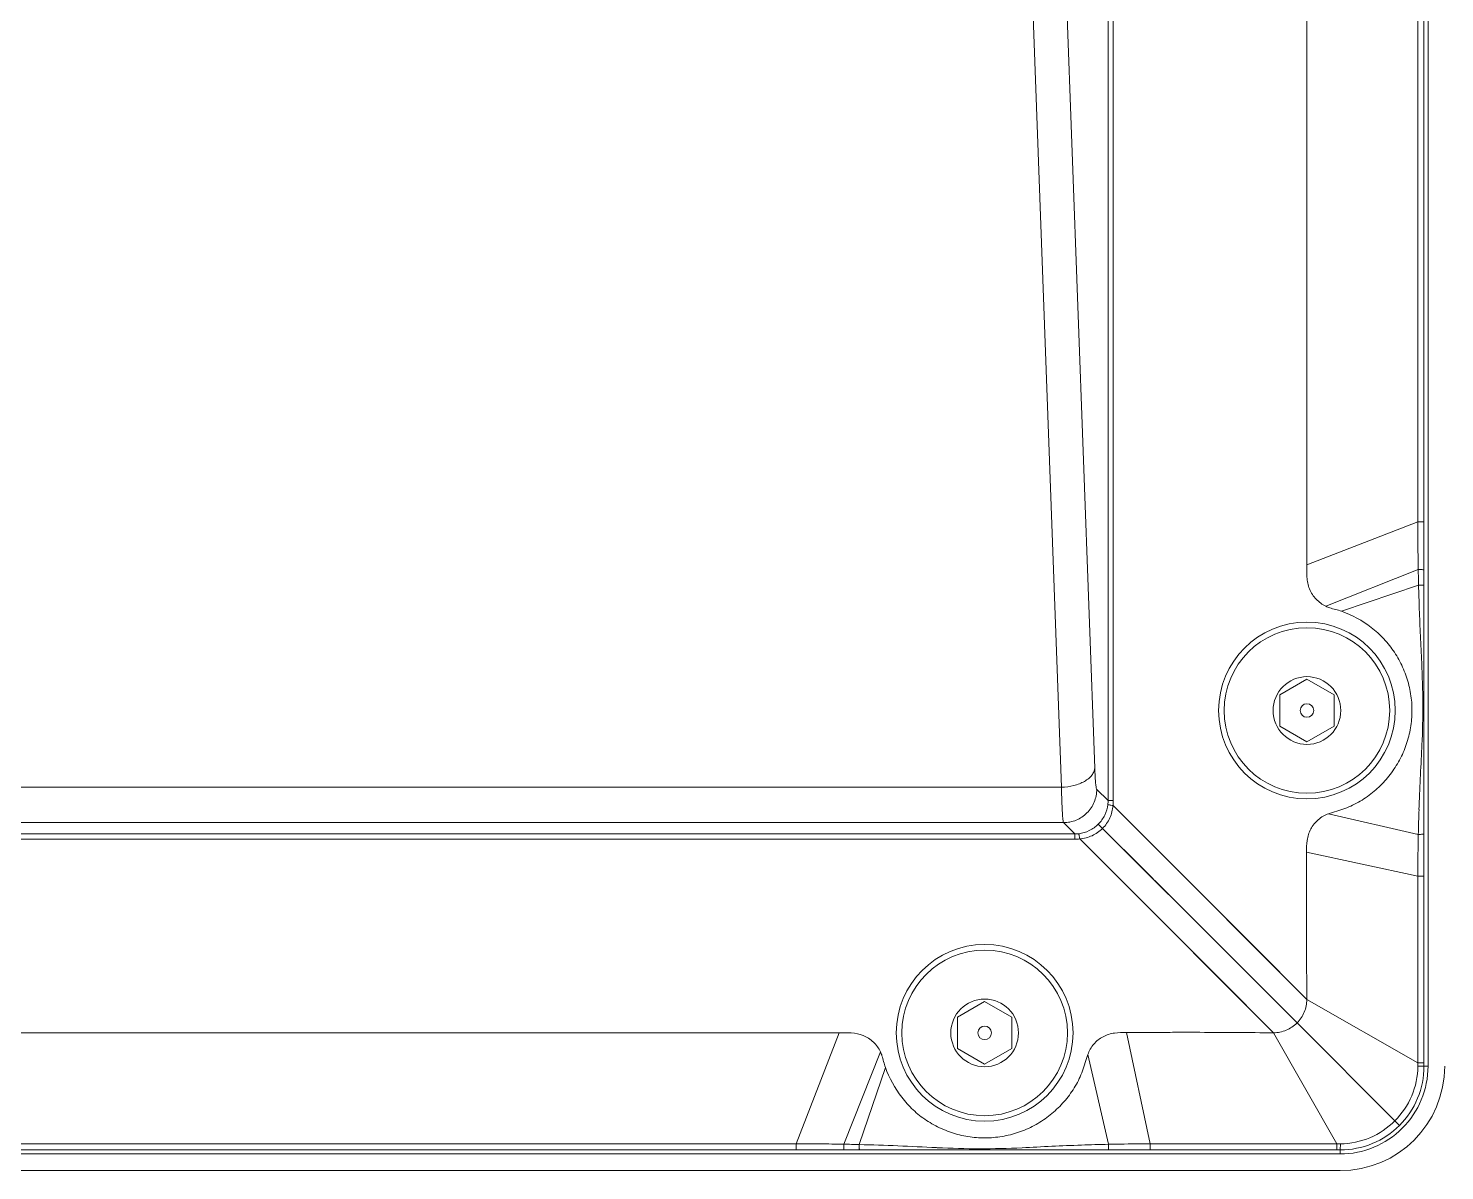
# Model space of a CAD drawing. Header units: millimetres. Extents: x 0 to 3564, y 0 to 2520.
# Drawn here: x 2553.7 to 2638.7, y 1088.5 to 1157 of the extents above; entities that cross this region are included whole.
import ezdxf

# ---------------------------------------------------------------- set-up
doc = ezdxf.new("R2010")
doc.units = ezdxf.units.MM
doc.layers.get('0').update_dxf_attribs({"lineweight": 13})

msp = doc.modelspace()

# ---------------------------------------------------------------- linework, layer by layer
for p, q in [((2637.679, 1219.257), (2637.679, 1094.781)), ((2618.488, 1110.707), (2618.488, 1203.331)), ((2618.804, 1110.707), (2618.804, 1203.331)), ((2630.42, 1189.196), (2630.42, 1124.843)), ((2637.074, 1186.621), (2637.074, 1127.417)), ((2637.436, 1186.621), (2637.436, 1127.417)), ((2617.69, 1112.66), (2615.484, 1172.775)), ((2615.693, 1111.512), (2613.487, 1171.628)), ((2630.42, 1124.843), (2637.074, 1127.417)), ((2637.436, 1127.417), (2637.074, 1127.417)), ((2637.435, 1124.554), (2637.436, 1127.417)), ((2637.093, 1124.561), (2631.559, 1122.36)), ((2637.434, 1123.625), (2637.435, 1124.554)), ((2637.114, 1123.635), (2632.488, 1122.069)), ((2637.433, 1122.699), (2637.434, 1123.625)), ((2637.426, 1119.004), (2637.433, 1122.699)), ((2637.426, 1119.004), (2637.433, 1122.699)), ((2630.417, 1117.987), (2628.793, 1117.05)), ((2632.041, 1117.05), (2630.417, 1117.987)), ((2628.793, 1115.175), (2628.793, 1117.05)), ((2632.041, 1117.05), (2632.041, 1115.175)), ((2628.793, 1115.175), (2630.417, 1114.237)), ((2630.417, 1114.237), (2632.041, 1115.175)), ((2637.306, 1113.868), (2637.314, 1114.036)), ((2637.307, 1113.868), (2637.315, 1114.036)), ((2637.433, 1110.16), (2637.426, 1113.917)), ((2637.433, 1110.16), (2637.426, 1113.862)), ((2472.66, 1111.512), (2615.693, 1111.512)), ((2618.488, 1110.707), (2617.811, 1111.384)), ((2618.488, 1110.707), (2618.804, 1110.707)), ((2618.786, 1110.412), (2620.809, 1108.388)), ((2618.786, 1110.412), (2620.809, 1108.388)), ((2637.097, 1108.686), (2631.714, 1109.919)), ((2637.435, 1108.694), (2637.433, 1110.16)), ((2471.862, 1108.71), (2616.491, 1108.71)), ((2615.814, 1109.387), (2472.539, 1109.387)), ((2616.491, 1108.71), (2615.814, 1109.387)), ((2616.491, 1108.71), (2616.491, 1108.394)), ((2618.516, 1108.682), (2617.9, 1109.298)), ((2637.436, 1106.185), (2637.435, 1108.694)), ((2616.491, 1108.394), (2471.862, 1108.394)), ((2618.81, 1106.389), (2616.786, 1108.412)), ((2618.81, 1106.389), (2616.786, 1108.412)), ((2624.004, 1103.194), (2618.516, 1108.682)), ((2620.809, 1108.389), (2630.409, 1098.788)), ((2637.073, 1106.185), (2630.396, 1107.609)), ((2628.41, 1096.789), (2618.81, 1106.389)), ((2637.074, 1094.985), (2637.073, 1106.185)), ((2637.074, 1106.185), (2637.436, 1106.185)), ((2637.436, 1094.984), (2637.436, 1106.185)), ((2629.823, 1097.376), (2624.004, 1103.194)), ((2611.086, 1098.656), (2609.462, 1097.719)), ((2612.71, 1097.719), (2611.086, 1098.656)), ((2630.408, 1098.787), (2637.074, 1094.985)), ((2609.462, 1095.844), (2609.462, 1097.719)), ((2612.71, 1097.719), (2612.71, 1095.844)), ((2619.589, 1096.802), (2621.013, 1090.125)), ((2629.822, 1097.376), (2635.693, 1091.505)), ((2485.997, 1096.778), (2602.356, 1096.778)), ((2599.781, 1090.124), (2602.356, 1096.778)), ((2632.213, 1090.124), (2628.411, 1096.79)), ((2602.637, 1090.105), (2604.838, 1095.639)), ((2609.462, 1095.844), (2611.086, 1094.906)), ((2611.086, 1094.906), (2612.71, 1095.844)), ((2618.512, 1090.101), (2617.279, 1095.484)), ((2603.563, 1090.084), (2605.129, 1094.71)), ((2637.074, 1094.984), (2637.071, 1094.776)), ((2637.436, 1094.781), (2637.071, 1094.776)), ((2637.436, 1094.984), (2637.073, 1094.984)), ((2637.436, 1094.984), (2637.436, 1094.781)), ((2637.679, 1094.781), (2637.436, 1094.781)), ((2635.693, 1091.505), (2635.966, 1091.232)), ((2599.781, 1090.124), (2488.572, 1090.124)), ((2599.781, 1090.124), (2599.781, 1089.762)), ((2632.213, 1090.124), (2621.013, 1090.125)), ((2621.013, 1089.762), (2621.013, 1090.124)), ((2632.422, 1090.127), (2632.214, 1090.124)), ((2632.214, 1089.762), (2632.214, 1090.125)), ((2632.417, 1089.762), (2632.422, 1090.127)), ((2632.417, 1089.519), (2455.936, 1089.519)), ((2599.781, 1089.762), (2488.572, 1089.762)), ((2599.781, 1089.762), (2602.644, 1089.763)), ((2603.573, 1089.764), (2602.644, 1089.763)), ((2604.484, 1089.765), (2603.573, 1089.764)), ((2604.484, 1089.765), (2608.193, 1089.772)), ((2608.193, 1089.772), (2604.484, 1089.765)), ((2608.198, 1089.899), (2608.239, 1089.897)), ((2613.336, 1089.772), (2617.052, 1089.765)), ((2617.052, 1089.765), (2613.336, 1089.772)), ((2618.504, 1089.763), (2617.052, 1089.765)), ((2621.013, 1089.762), (2618.504, 1089.763)), ((2632.214, 1089.762), (2621.013, 1089.762)), ((2632.214, 1089.762), (2632.417, 1089.762)), ((2632.417, 1089.762), (2632.417, 1089.519)), ((2455.936, 1088.519), (2632.417, 1088.519))]:
    msp.add_line(p, q)
for points in [[(2622.119, 1105.079), (2620.288, 1106.91), (2618.516, 1108.682)], [(2628.411, 1096.79), (2625.164, 1100.034), (2621.945, 1103.254), (2618.81, 1106.389)], [(2623.944, 1105.253), (2627.164, 1102.033), (2630.409, 1098.787)]]:
    msp.add_lwpolyline(points)
for centre, radius in [((2630.417, 1116.112), 5.3), ((2630.417, 1116.112), 4.965), ((2630.417, 1116.112), 2.03), ((2630.417, 1116.112), 0.406), ((2611.086, 1096.781), 5.3), ((2611.086, 1096.781), 4.965), ((2611.086, 1096.781), 2.03), ((2611.086, 1096.781), 0.406)]:
    msp.add_circle(centre, radius)
for centre, radius, start, end in [((2768.984, 1127.149), 131.917, 181.12411, 181.5267), ((2806.653, 1128.054), 169.597, 181.4931, 181.98337), ((3816.599, 1116.381), 1179.176, 179.872553, 180.119746), ((2616.544, 1110.706), 1.945, 353.05231, 0.04208), ((2616.4, 1110.707), 2.404, 352.95073, 0.00752), ((2791.335, 1105.013), 154.281, 178.08435, 178.63615), ((2616.492, 1110.654), 1.945, 269.95792, 276.9476), ((2616.491, 1110.798), 2.404, 269.99248, 277.04918), ((2632.417, 1094.781), 6.262, 270, 360), ((2632.417, 1094.781), 5.262, 270, 0.00313), ((2600.048, 958.196), 131.935, 88.47334, 88.87586), ((2622.133, 937.753), 152.391, 91.36146, 91.97241), ((2610.814, -101.234), 1191.008, 89.878661, 90.126095)]:
    msp.add_arc(centre, radius, start, end)
for points, knots in [([(2637.093, 1124.561), (2637.083, 1125.037), (2637.075, 1125.751), (2637.073, 1126.703), (2637.075, 1127.179), (2637.074, 1127.417)], [0, 0, 0, 0, 0.499994, 0.749997, 1, 1, 1, 1]), ([(2631.559, 1122.36), (2631.34, 1122.465), (2630.935, 1122.755), (2630.595, 1123.278), (2630.456, 1123.747), (2630.397, 1124.233), (2630.421, 1124.599), (2630.42, 1124.843)], [0, 0, 0, 0, 0.249563, 0.499132, 0.624375, 0.749764, 1, 1, 1, 1]), ([(2637.435, 1124.554), (2637.425, 1124.557), (2637.391, 1124.555), (2637.321, 1124.56), (2637.216, 1124.56), (2637.136, 1124.561), (2637.093, 1124.561)], [0, 0, 0, 0, 0.086401, 0.297693, 0.618976, 1, 1, 1, 1]), ([(2637.434, 1123.625), (2637.431, 1123.627), (2637.422, 1123.627), (2637.403, 1123.629), (2637.374, 1123.63), (2637.317, 1123.632), (2637.23, 1123.633), (2637.155, 1123.634), (2637.114, 1123.635)], [0, 0, 0, 0, 0.02777, 0.08722, 0.177615, 0.29812, 0.618031, 1, 1, 1, 1]), ([(2632.488, 1122.069), (2632.258, 1122.151), (2631.936, 1122.208), (2631.632, 1122.325), (2631.559, 1122.36)], [0, 0, 0, 0, 0.74984, 1, 1, 1, 1]), ([(2631.714, 1109.919), (2632.039, 1110.023), (2632.53, 1110.171), (2633.163, 1110.429), (2633.615, 1110.67), (2634.044, 1110.95), (2634.582, 1111.368), (2635.192, 1111.967), (2635.801, 1112.793), (2636.27, 1113.707), (2636.579, 1114.688), (2636.729, 1115.707), (2636.718, 1116.737), (2636.53, 1117.75), (2636.182, 1118.717), (2635.689, 1119.617), (2635.051, 1120.422), (2634.041, 1121.338), (2633.128, 1121.841), (2632.488, 1122.069)], [0, 0, 0, 0, 0.062642, 0.093925, 0.125189, 0.156443, 0.187671, 0.250063, 0.312475, 0.374964, 0.437555, 0.50023, 0.562925, 0.625577, 0.688148, 0.750622, 0.813021, 0.875412, 1, 1, 1, 1]), ([(2637.3, 1118.998), (2637.275, 1119.529), (2637.221, 1120.591), (2637.177, 1121.653), (2637.158, 1122.184)], [0, 0, 0, 0, 0.500441, 1, 1, 1, 1]), ([(2637.315, 1114.036), (2637.351, 1114.862), (2637.392, 1116.517), (2637.338, 1118.172), (2637.3, 1118.998)], [0, 0, 0, 0, 0.500096, 1, 1, 1, 1]), ([(2637.139, 1110.171), (2637.16, 1110.787), (2637.21, 1112.02), (2637.278, 1113.251), (2637.307, 1113.868)], [0, 0, 0, 0, 0.499519, 1, 1, 1, 1]), ([(2617.69, 1112.66), (2617.685, 1112.585), (2617.646, 1112.431), (2617.517, 1112.218), (2617.323, 1112.023), (2616.973, 1111.787), (2616.423, 1111.581), (2615.944, 1111.519), (2615.693, 1111.512)], [0, 0, 0, 0, 0.090366, 0.188673, 0.298185, 0.420173, 0.696672, 1, 1, 1, 1]), ([(2617.811, 1111.384), (2617.801, 1111.394), (2617.789, 1111.434), (2617.772, 1111.508), (2617.757, 1111.62), (2617.741, 1111.767), (2617.727, 1111.948), (2617.707, 1112.249), (2617.697, 1112.49), (2617.69, 1112.66)], [0, 0, 0, 0, 0.031931, 0.091839, 0.180029, 0.2956, 0.437268, 0.603412, 1, 1, 1, 1]), ([(2615.814, 1109.387), (2615.809, 1109.394), (2615.803, 1109.415), (2615.79, 1109.477), (2615.775, 1109.594), (2615.759, 1109.78), (2615.744, 1110.026), (2615.729, 1110.327), (2615.71, 1110.829), (2615.699, 1111.23), (2615.693, 1111.512)], [0, 0, 0, 0, 0.011503, 0.030193, 0.089421, 0.177431, 0.293141, 0.435186, 0.601888, 1, 1, 1, 1]), ([(2617.811, 1111.384), (2617.81, 1111.125), (2617.705, 1110.601), (2617.26, 1109.938), (2616.598, 1109.493), (2616.073, 1109.388), (2615.814, 1109.387)], [0, 0, 0, 0, 0.249939, 0.5, 0.750061, 1, 1, 1, 1]), ([(2617.9, 1109.298), (2618.057, 1109.454), (2618.319, 1109.82), (2618.447, 1110.252), (2618.474, 1110.47)], [0, 0, 0, 0, 0.500362, 1, 1, 1, 1]), ([(2618.157, 1109.042), (2618.337, 1109.222), (2618.635, 1109.652), (2618.764, 1110.157), (2618.786, 1110.411)], [0, 0, 0, 0, 0.500065, 1, 1, 1, 1]), ([(2618.474, 1110.47), (2618.476, 1110.468), (2618.486, 1110.465), (2618.504, 1110.459), (2618.532, 1110.453), (2618.586, 1110.442), (2618.672, 1110.428), (2618.745, 1110.417), (2618.786, 1110.411)], [0, 0, 0, 0, 0.030791, 0.091719, 0.182181, 0.300642, 0.612023, 1, 1, 1, 1]), ([(2631.714, 1109.919), (2631.487, 1109.847), (2631.167, 1109.659), (2630.835, 1109.314), (2630.635, 1109.013), (2630.497, 1108.679), (2630.395, 1108.209), (2630.397, 1107.848), (2630.398, 1107.609)], [0, 0, 0, 0, 0.249118, 0.374316, 0.499619, 0.62477, 0.750052, 1, 1, 1, 1]), ([(2616.728, 1108.724), (2616.947, 1108.751), (2617.378, 1108.879), (2617.744, 1109.142), (2617.9, 1109.298)], [0, 0, 0, 0, 0.499622, 1, 1, 1, 1]), ([(2616.728, 1108.724), (2616.73, 1108.722), (2616.733, 1108.712), (2616.739, 1108.694), (2616.745, 1108.666), (2616.756, 1108.612), (2616.77, 1108.526), (2616.781, 1108.453), (2616.786, 1108.412)], [0, 0, 0, 0, 0.030733, 0.091643, 0.182106, 0.300579, 0.612, 1, 1, 1, 1]), ([(2616.787, 1108.412), (2617.041, 1108.435), (2617.546, 1108.563), (2617.976, 1108.861), (2618.157, 1109.042)], [0, 0, 0, 0, 0.499918, 1, 1, 1, 1]), ([(2637.435, 1108.694), (2637.432, 1108.693), (2637.422, 1108.693), (2637.402, 1108.691), (2637.371, 1108.69), (2637.311, 1108.688), (2637.219, 1108.687), (2637.14, 1108.686), (2637.097, 1108.686)], [0, 0, 0, 0, 0.027699, 0.087499, 0.178514, 0.299769, 0.620624, 1, 1, 1, 1]), ([(2637.074, 1106.185), (2637.074, 1106.394), (2637.075, 1107.227), (2637.082, 1108.061), (2637.097, 1108.686)], [0, 0, 0, 0, 0.25034, 1, 1, 1, 1]), ([(2630.396, 1107.609), (2630.399, 1106.874), (2630.388, 1105.771), (2630.381, 1104.301), (2630.384, 1102.83), (2630.397, 1100.993), (2630.406, 1099.522), (2630.408, 1098.787)], [0, 0, 0, 0, 0.249999, 0.374999, 0.499999, 0.750001, 1, 1, 1, 1]), ([(2630.409, 1098.787), (2630.406, 1098.657), (2630.383, 1098.395), (2630.269, 1098.018), (2630.079, 1097.673), (2629.913, 1097.469), (2629.822, 1097.376)], [0, 0, 0, 0, 0.250073, 0.499867, 0.750128, 1, 1, 1, 1]), ([(2617.279, 1095.484), (2617.351, 1095.711), (2617.601, 1096.135), (2618.076, 1096.517), (2618.519, 1096.702), (2618.989, 1096.804), (2619.35, 1096.801), (2619.589, 1096.8)], [0, 0, 0, 0, 0.249416, 0.499098, 0.624397, 0.749799, 1, 1, 1, 1]), ([(2628.411, 1096.79), (2627.676, 1096.792), (2626.205, 1096.801), (2624.368, 1096.814), (2622.897, 1096.817), (2621.427, 1096.81), (2620.324, 1096.799), (2619.589, 1096.802)], [0, 0, 0, 0, 0.249999, 0.500001, 0.625001, 0.750001, 1, 1, 1, 1]), ([(2628.411, 1096.79), (2628.542, 1096.793), (2628.803, 1096.815), (2629.181, 1096.929), (2629.526, 1097.119), (2629.729, 1097.285), (2629.823, 1097.376)], [0, 0, 0, 0, 0.250086, 0.499853, 0.750133, 1, 1, 1, 1]), ([(2604.838, 1095.639), (2604.733, 1095.858), (2604.442, 1096.263), (2603.817, 1096.671), (2603.085, 1096.811), (2602.599, 1096.777), (2602.356, 1096.778)], [0, 0, 0, 0, 0.249761, 0.499541, 0.749554, 1, 1, 1, 1]), ([(2604.838, 1095.639), (2604.873, 1095.566), (2604.99, 1095.262), (2605.047, 1094.94), (2605.129, 1094.71)], [0, 0, 0, 0, 0.25016, 1, 1, 1, 1]), ([(2617.279, 1095.484), (2617.175, 1095.159), (2617.027, 1094.668), (2616.769, 1094.035), (2616.528, 1093.583), (2616.248, 1093.154), (2615.83, 1092.616), (2615.231, 1092.006), (2614.405, 1091.397), (2613.491, 1090.928), (2612.51, 1090.619), (2611.492, 1090.469), (2610.461, 1090.48), (2609.449, 1090.668), (2608.482, 1091.016), (2607.581, 1091.51), (2606.776, 1092.147), (2605.86, 1093.157), (2605.357, 1094.07), (2605.129, 1094.71)], [0, 0, 0, 0, 0.062642, 0.093923, 0.125188, 0.15644, 0.187669, 0.250062, 0.312475, 0.374964, 0.437555, 0.50023, 0.562925, 0.625577, 0.688148, 0.750622, 0.813021, 0.875412, 1, 1, 1, 1]), ([(2635.693, 1091.505), (2636.119, 1091.931), (2636.812, 1092.959), (2637.062, 1094.173), (2637.071, 1094.776)], [0, 0, 0, 0, 0.499619, 1, 1, 1, 1]), ([(2635.966, 1091.232), (2636.428, 1091.693), (2637.177, 1092.81), (2637.436, 1094.128), (2637.436, 1094.781)], [0, 0, 0, 0, 0.50001, 1, 1, 1, 1]), ([(2635.966, 1091.232), (2635.505, 1090.77), (2634.389, 1090.021), (2633.07, 1089.762), (2632.417, 1089.762)], [0, 0, 0, 0, 0.500006, 1, 1, 1, 1]), ([(2632.422, 1090.127), (2633.026, 1090.136), (2634.239, 1090.386), (2635.267, 1091.079), (2635.693, 1091.505)], [0, 0, 0, 0, 0.500381, 1, 1, 1, 1]), ([(2599.781, 1090.124), (2600.019, 1090.123), (2600.495, 1090.125), (2601.447, 1090.123), (2602.161, 1090.115), (2602.637, 1090.105)], [0, 0, 0, 0, 0.250003, 0.500006, 1, 1, 1, 1]), ([(2602.644, 1089.763), (2602.641, 1089.773), (2602.643, 1089.807), (2602.638, 1089.877), (2602.638, 1089.981), (2602.637, 1090.062), (2602.637, 1090.105)], [0, 0, 0, 0, 0.085647, 0.295941, 0.617316, 1, 1, 1, 1]), ([(2603.573, 1089.764), (2603.572, 1089.767), (2603.571, 1089.776), (2603.569, 1089.795), (2603.568, 1089.824), (2603.566, 1089.881), (2603.565, 1089.968), (2603.564, 1090.043), (2603.563, 1090.084)], [0, 0, 0, 0, 0.027774, 0.087228, 0.177624, 0.298128, 0.618035, 1, 1, 1, 1]), ([(2603.563, 1090.084), (2604.336, 1090.063), (2605.881, 1090.014), (2607.426, 1089.934), (2608.198, 1089.899)], [0, 0, 0, 0, 0.49964, 1, 1, 1, 1]), ([(2613.332, 1089.891), (2613.925, 1089.919), (2615.11, 1089.985), (2616.296, 1090.033), (2616.888, 1090.054)], [0, 0, 0, 0, 0.500486, 1, 1, 1, 1]), ([(2618.504, 1089.763), (2618.505, 1089.766), (2618.505, 1089.776), (2618.507, 1089.796), (2618.508, 1089.827), (2618.51, 1089.887), (2618.511, 1089.98), (2618.512, 1090.058), (2618.513, 1090.101)], [0, 0, 0, 0, 0.027699, 0.087499, 0.178513, 0.299767, 0.620621, 1, 1, 1, 1]), ([(2618.512, 1090.101), (2619.137, 1090.116), (2619.971, 1090.123), (2620.804, 1090.124), (2621.013, 1090.124)], [0, 0, 0, 0, 0.74966, 1, 1, 1, 1]), ([(2608.239, 1089.897), (2609.087, 1089.858), (2610.785, 1089.805), (2612.483, 1089.852), (2613.332, 1089.891)], [0, 0, 0, 0, 0.499933, 1, 1, 1, 1])]:
    msp.add_open_spline(points, degree=3, knots=knots)

doc.saveas('drawing.dxf')
